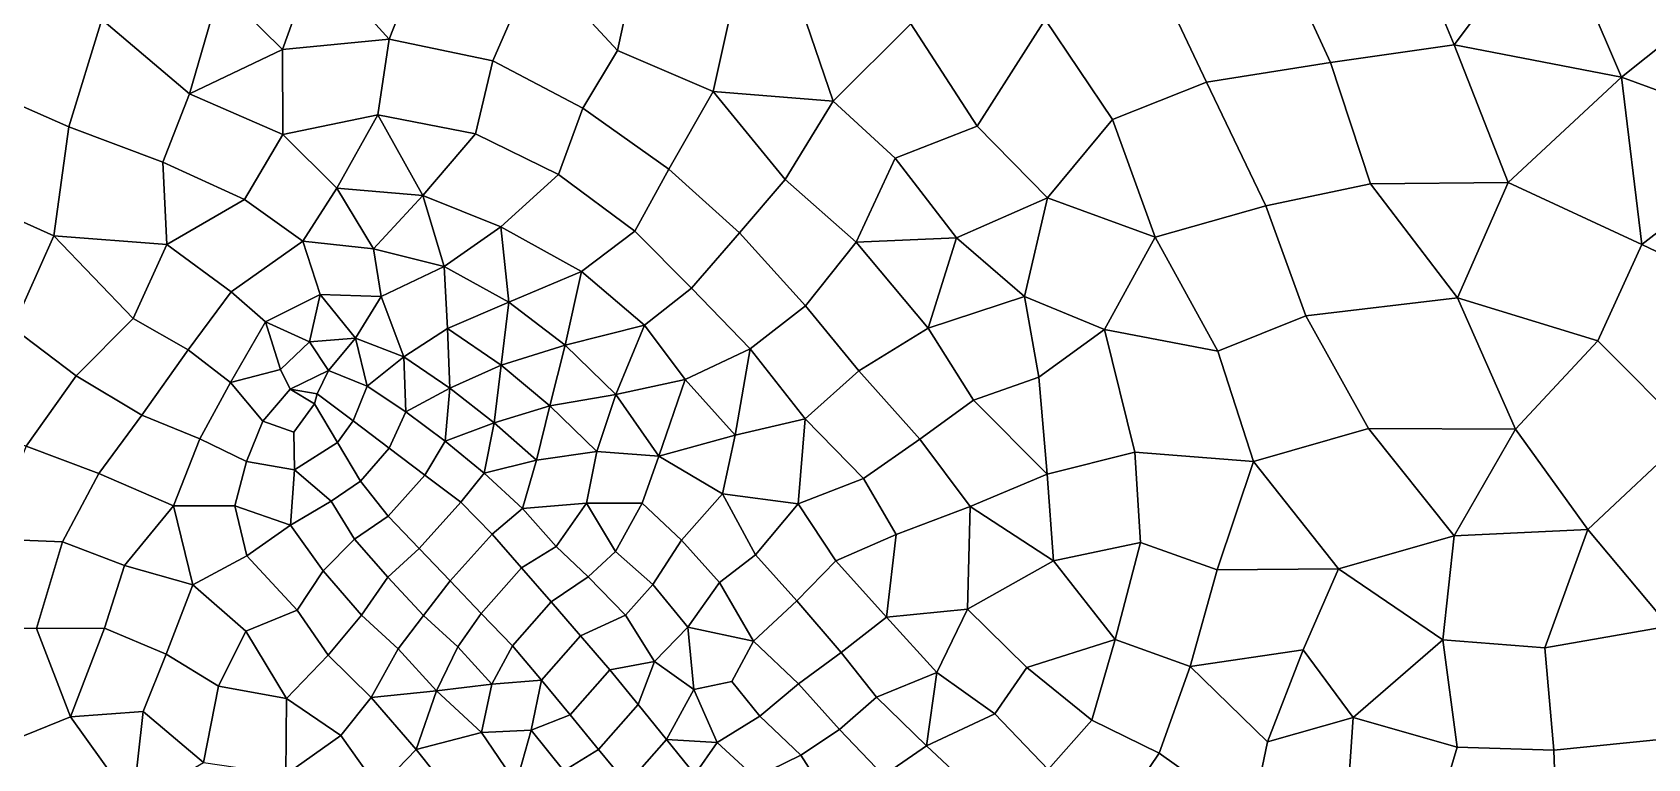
# Model space of a CAD drawing. Extents: x 380827 to 407438, y 6452886 to 6483357.
# Drawn here: x 384633 to 385533, y 6458029 to 6458434 of the extents above; entities that cross this region are included whole.
import ezdxf

# ---------------------------------------------------------------- set-up
doc = ezdxf.new("R2010")
doc.units = 0
doc.layers.add('MESH_ELEMS', color=18, linetype='CONTINUOUS')
doc.layers.add('MESH_NODES', color=18, linetype='CONTINUOUS')

msp = doc.modelspace()

# ---------------------------------------------------------------- linework, layer by layer
at = {"layer": 'MESH_ELEMS', "color": 178}
for points in [[(385518.263, 6458408.99, -14.102), (385588.895, 6458465.47, -12.759), (385550.095, 6458567.28, -13.324), (385479.447, 6458499.71, -13.81)], [(385356.229, 6458417.26, -13.338), (385425.124, 6458427, -13.573), (385392.605, 6458505.31, -13.684), (385321.45, 6458492.68, -13.565)], [(385392.605, 6458505.31, -13.684), (385425.124, 6458427, -13.573), (385479.447, 6458499.71, -13.81), (385392.605, 6458505.31, -13.684)], [(384671.455, 6458441.19, -16.133), (384720.421, 6458399.8, -6.411), (384737.383, 6458458.84, -12.473), (384712.831, 6458498.43, -15.225)], [(385479.447, 6458499.71, -13.81), (385425.124, 6458427, -13.573), (385518.263, 6458408.99, -14.102), (385479.447, 6458499.71, -13.81)], [(385287.014, 6458406.17, -13.345), (385356.229, 6458417.26, -13.338), (385321.45, 6458492.68, -13.565), (385253.896, 6458476.44, -13.515)], [(384852.388, 6458483.39, -0.836), (384790.515, 6458475.54, -7.126), (384831.663, 6458430.15, -0.371), (384852.388, 6458483.39, -0.836)], [(384831.663, 6458430.15, -0.371), (384889.318, 6458418.06, -0.618), (384913.407, 6458473.22, -0.917), (384852.388, 6458483.39, -0.836)], [(385234.789, 6458385.4, -13.343), (385287.014, 6458406.17, -13.345), (385253.896, 6458476.44, -13.515), (385197.132, 6458441.18, -13.548)], [(384790.515, 6458475.54, -7.126), (384737.383, 6458458.84, -12.473), (384772.166, 6458424.46, -1.545), (384790.515, 6458475.54, -7.126)], [(384790.515, 6458475.54, -7.126), (384772.166, 6458424.46, -1.545), (384831.663, 6458430.15, -0.371), (384790.515, 6458475.54, -7.126)], [(384913.407, 6458473.22, -0.917), (384889.318, 6458418.06, -0.618), (384939.567, 6458391.75, -0.94), (384958.9, 6458423.83, -1.448)], [(384969.295, 6458471.8, -2.948), (384913.407, 6458473.22, -0.917), (384958.9, 6458423.83, -1.448), (384969.295, 6458471.8, -2.948)], [(384969.295, 6458471.8, -2.948), (384958.9, 6458423.83, -1.448), (385012.205, 6458401.11, -4.6), (385023.999, 6458454.77, -9.17)], [(384600.719, 6458404.48, -19.029), (384653.056, 6458381.29, -14.269), (384671.455, 6458441.19, -16.133), (384630.424, 6458464.83, -18.092)], [(384772.166, 6458424.46, -1.545), (384737.383, 6458458.84, -12.473), (384720.421, 6458399.8, -6.411), (384772.166, 6458424.46, -1.545)], [(385588.895, 6458465.47, -12.759), (385518.263, 6458408.99, -14.102), (385607.634, 6458376.36, -13.727), (385588.895, 6458465.47, -12.759)], [(385023.999, 6458454.77, -9.17), (385012.205, 6458401.11, -4.6), (385078.951, 6458395.66, -12.886), (385059.081, 6458454.02, -13.153)], [(385059.081, 6458454.02, -13.153), (385078.951, 6458395.66, -12.886), (385122.295, 6458438.81, -14.075), (385059.081, 6458454.02, -13.153)], [(384653.056, 6458381.29, -14.269), (384705.475, 6458361.72, -1.799), (384720.421, 6458399.8, -6.411), (384671.455, 6458441.19, -16.133)], [(385122.295, 6458438.81, -14.075), (385159.375, 6458381.65, -13.745), (385197.132, 6458441.18, -13.548), (385122.295, 6458438.81, -14.075)], [(385198.46, 6458341.85, -13.631), (385234.789, 6458385.4, -13.343), (385197.132, 6458441.18, -13.548), (385159.375, 6458381.65, -13.745)], [(385113.686, 6458363.88, -13.508), (385159.375, 6458381.65, -13.745), (385122.295, 6458438.81, -14.075), (385078.951, 6458395.66, -12.886)], [(384772.166, 6458424.46, -1.545), (384720.421, 6458399.8, -6.411), (384772.379, 6458377.04, -0.052), (384772.166, 6458424.46, -1.545)], [(384772.166, 6458424.46, -1.545), (384772.379, 6458377.04, -0.052), (384825.392, 6458388.04, -0.323), (384831.663, 6458430.15, -0.371)], [(384831.663, 6458430.15, -0.371), (384825.392, 6458388.04, -0.323), (384879.714, 6458377.42, -0.546), (384889.318, 6458418.06, -0.618)], [(384958.9, 6458423.83, -1.448), (384939.567, 6458391.75, -0.94), (384987.544, 6458357.77, -1.987), (385012.205, 6458401.11, -4.6)], [(385378.534, 6458349.63, -13.279), (385455.201, 6458350.28, -13.493), (385425.124, 6458427, -13.573), (385356.229, 6458417.26, -13.338)], [(385425.124, 6458427, -13.573), (385455.201, 6458350.28, -13.493), (385518.263, 6458408.99, -14.102), (385425.124, 6458427, -13.573)], [(384889.318, 6458418.06, -0.618), (384879.714, 6458377.42, -0.546), (384926.004, 6458354.82, -0.845), (384939.567, 6458391.75, -0.94)], [(385320.135, 6458337.36, -13.29), (385378.534, 6458349.63, -13.279), (385356.229, 6458417.26, -13.338), (385287.014, 6458406.17, -13.345)], [(384586.702, 6458346.57, -18.28), (384644.697, 6458320.56, -2.82), (384653.056, 6458381.29, -14.269), (384600.719, 6458404.48, -19.029)], [(385258.573, 6458319.84, -13.498), (385320.135, 6458337.36, -13.29), (385287.014, 6458406.17, -13.345), (385234.789, 6458385.4, -13.343)], [(385518.263, 6458408.99, -14.102), (385455.201, 6458350.28, -13.493), (385529.739, 6458315.81, -13.792), (385518.263, 6458408.99, -14.102)], [(385518.263, 6458408.99, -14.102), (385529.739, 6458315.81, -13.792), (385607.634, 6458376.36, -13.727), (385518.263, 6458408.99, -14.102)], [(384720.421, 6458399.8, -6.411), (384705.475, 6458361.72, -1.799), (384751.075, 6458340.78, -0.675), (384772.379, 6458377.04, -0.052)], [(385026.779, 6458322.36, -4.397), (385052.304, 6458352.09, -8.561), (385012.205, 6458401.11, -4.6), (384987.544, 6458357.77, -1.987)], [(385012.205, 6458401.11, -4.6), (385052.304, 6458352.09, -8.561), (385078.951, 6458395.66, -12.886), (385012.205, 6458401.11, -4.6)], [(385091.808, 6458317.14, -11.133), (385113.686, 6458363.88, -13.508), (385078.951, 6458395.66, -12.886), (385052.304, 6458352.09, -8.561)], [(384825.392, 6458388.04, -0.323), (384772.379, 6458377.04, -0.052), (384802.505, 6458347.13, -0.106), (384825.392, 6458388.04, -0.323)], [(384850.386, 6458343.05, -0.326), (384825.392, 6458388.04, -0.323), (384802.505, 6458347.13, -0.106), (384850.386, 6458343.05, -0.326)], [(384879.714, 6458377.42, -0.546), (384825.392, 6458388.04, -0.323), (384850.386, 6458343.05, -0.326), (384879.714, 6458377.42, -0.546)], [(384939.567, 6458391.75, -0.94), (384926.004, 6458354.82, -0.845), (384968.6, 6458323.25, -1.398), (384987.544, 6458357.77, -1.987)], [(384653.056, 6458381.29, -14.269), (384644.697, 6458320.56, -2.82), (384707.722, 6458315.71, -0.565), (384705.475, 6458361.72, -1.799)], [(384751.075, 6458340.78, -0.675), (384783.454, 6458317.6, -0.265), (384802.505, 6458347.13, -0.106), (384772.379, 6458377.04, -0.052)], [(384879.714, 6458377.42, -0.546), (384850.386, 6458343.05, -0.326), (384893.813, 6458325.57, -0.605), (384926.004, 6458354.82, -0.845)], [(385147.692, 6458319.48, -13.633), (385198.46, 6458341.85, -13.631), (385159.375, 6458381.65, -13.745), (385113.686, 6458363.88, -13.508)], [(385234.789, 6458385.4, -13.343), (385198.46, 6458341.85, -13.631), (385258.573, 6458319.84, -13.498), (385234.789, 6458385.4, -13.343)], [(385607.634, 6458376.36, -13.727), (385529.739, 6458315.81, -13.792), (385601.821, 6458281.39, -13.819), (385607.634, 6458376.36, -13.727)], [(384751.075, 6458340.78, -0.675), (384705.475, 6458361.72, -1.799), (384707.722, 6458315.71, -0.565), (384751.075, 6458340.78, -0.675)], [(385091.808, 6458317.14, -11.133), (385147.692, 6458319.48, -13.633), (385113.686, 6458363.88, -13.508), (385091.808, 6458317.14, -11.133)], [(384926.004, 6458354.82, -0.845), (384893.813, 6458325.57, -0.605), (384938.845, 6458300.76, -0.984), (384968.6, 6458323.25, -1.398)], [(385000.033, 6458291.41, -2.29), (385026.779, 6458322.36, -4.397), (384987.544, 6458357.77, -1.987), (384968.6, 6458323.25, -1.398)], [(385063.653, 6458281.55, -6.368), (385091.808, 6458317.14, -11.133), (385052.304, 6458352.09, -8.561), (385026.779, 6458322.36, -4.397)], [(385378.534, 6458349.63, -13.279), (385426.93, 6458286.08, -13.381), (385455.201, 6458350.28, -13.493), (385378.534, 6458349.63, -13.279)], [(385505.25, 6458262.1, -13.568), (385529.739, 6458315.81, -13.792), (385455.201, 6458350.28, -13.493), (385426.93, 6458286.08, -13.381)], [(384553.718, 6458283.57, -12.235), (384621.81, 6458269.4, -0.536), (384644.697, 6458320.56, -2.82), (384586.702, 6458346.57, -18.28)], [(384822.857, 6458313.38, -0.093), (384802.505, 6458347.13, -0.106), (384783.454, 6458317.6, -0.265), (384822.857, 6458313.38, -0.093)], [(384850.386, 6458343.05, -0.326), (384802.505, 6458347.13, -0.106), (384822.857, 6458313.38, -0.093), (384850.386, 6458343.05, -0.326)], [(384862.305, 6458303.42, -0.257), (384850.386, 6458343.05, -0.326), (384822.857, 6458313.38, -0.093), (384862.305, 6458303.42, -0.257)], [(384893.813, 6458325.57, -0.605), (384850.386, 6458343.05, -0.326), (384862.305, 6458303.42, -0.257), (384893.813, 6458325.57, -0.605)], [(385147.692, 6458319.48, -13.633), (385185.616, 6458286.73, -13.761), (385198.46, 6458341.85, -13.631), (385147.692, 6458319.48, -13.633)], [(385230.319, 6458268.37, -13.766), (385258.573, 6458319.84, -13.498), (385198.46, 6458341.85, -13.631), (385185.616, 6458286.73, -13.761)], [(385342.505, 6458276.06, -13.338), (385426.93, 6458286.08, -13.381), (385378.534, 6458349.63, -13.279), (385320.135, 6458337.36, -13.29)], [(384707.722, 6458315.71, -0.565), (384743.619, 6458289.31, -0.504), (384783.454, 6458317.6, -0.265), (384751.075, 6458340.78, -0.675)], [(385293.488, 6458256.24, -13.438), (385342.505, 6458276.06, -13.338), (385320.135, 6458337.36, -13.29), (385258.573, 6458319.84, -13.498)], [(384898.252, 6458283.69, -0.5), (384893.813, 6458325.57, -0.605), (384862.305, 6458303.42, -0.257), (384898.252, 6458283.69, -0.5)], [(384938.845, 6458300.76, -0.984), (384893.813, 6458325.57, -0.605), (384898.252, 6458283.69, -0.5), (384938.845, 6458300.76, -0.984)], [(384973.893, 6458270.88, -1.472), (385000.033, 6458291.41, -2.29), (384968.6, 6458323.25, -1.398), (384938.845, 6458300.76, -0.984)], [(384621.81, 6458269.4, -0.536), (384657.269, 6458242.49, -0.137), (384688.929, 6458274.45, -0.609), (384644.697, 6458320.56, -2.82)], [(384707.722, 6458315.71, -0.565), (384644.697, 6458320.56, -2.82), (384688.929, 6458274.45, -0.609), (384707.722, 6458315.71, -0.565)], [(384688.929, 6458274.45, -0.609), (384719.683, 6458257.03, -0.697), (384743.619, 6458289.31, -0.504), (384707.722, 6458315.71, -0.565)], [(384743.619, 6458289.31, -0.504), (384762.781, 6458272.71, -0.456), (384793.148, 6458287.93, -0.384), (384783.454, 6458317.6, -0.265)], [(384783.454, 6458317.6, -0.265), (384793.148, 6458287.93, -0.384), (384827.067, 6458286.75, -0.083), (384822.857, 6458313.38, -0.093)], [(385032.803, 6458257.69, -3.374), (385063.653, 6458281.55, -6.368), (385026.779, 6458322.36, -4.397), (385000.033, 6458291.41, -2.29)], [(385093.386, 6458245.38, -7.222), (385131.965, 6458269.11, -11.607), (385091.808, 6458317.14, -11.133), (385063.653, 6458281.55, -6.368)], [(385091.808, 6458317.14, -11.133), (385131.965, 6458269.11, -11.607), (385147.692, 6458319.48, -13.633), (385091.808, 6458317.14, -11.133)], [(385147.692, 6458319.48, -13.633), (385131.965, 6458269.11, -11.607), (385185.616, 6458286.73, -13.761), (385147.692, 6458319.48, -13.633)], [(385258.573, 6458319.84, -13.498), (385230.319, 6458268.37, -13.766), (385293.488, 6458256.24, -13.438), (385258.573, 6458319.84, -13.498)], [(385556.607, 6458210.52, -13.524), (385601.821, 6458281.39, -13.819), (385529.739, 6458315.81, -13.792), (385505.25, 6458262.1, -13.568)], [(384862.305, 6458303.42, -0.257), (384822.857, 6458313.38, -0.093), (384827.067, 6458286.75, -0.083), (384862.305, 6458303.42, -0.257)], [(384862.305, 6458303.42, -0.257), (384827.067, 6458286.75, -0.083), (384839.851, 6458253.08, -0.741), (384864.133, 6458268.99, -0.313)], [(384898.252, 6458283.69, -0.5), (384862.305, 6458303.42, -0.257), (384864.133, 6458268.99, -0.313), (384898.252, 6458283.69, -0.5)], [(384929.668, 6458259.58, -0.766), (384938.845, 6458300.76, -0.984), (384898.252, 6458283.69, -0.5), (384929.668, 6458259.58, -0.766)], [(384973.893, 6458270.88, -1.472), (384938.845, 6458300.76, -0.984), (384929.668, 6458259.58, -0.766), (384973.893, 6458270.88, -1.472)], [(384719.683, 6458257.03, -0.697), (384743.149, 6458238.95, -0.571), (384762.781, 6458272.71, -0.456), (384743.619, 6458289.31, -0.504)], [(384787.29, 6458261.59, -0.593), (384793.148, 6458287.93, -0.384), (384762.781, 6458272.71, -0.456), (384787.29, 6458261.59, -0.593)], [(384812.911, 6458263.66, -0.556), (384793.148, 6458287.93, -0.384), (384787.29, 6458261.59, -0.593), (384812.911, 6458263.66, -0.556)], [(384812.911, 6458263.66, -0.556), (384827.067, 6458286.75, -0.083), (384793.148, 6458287.93, -0.384), (384812.911, 6458263.66, -0.556)], [(384996.597, 6458240.53, -1.649), (385032.803, 6458257.69, -3.374), (385000.033, 6458291.41, -2.29), (384973.893, 6458270.88, -1.472)], [(384839.851, 6458253.08, -0.741), (384827.067, 6458286.75, -0.083), (384812.911, 6458263.66, -0.556), (384839.851, 6458253.08, -0.741)], [(384893.987, 6458248.48, -0.191), (384898.252, 6458283.69, -0.5), (384864.133, 6458268.99, -0.313), (384893.987, 6458248.48, -0.191)], [(384929.668, 6458259.58, -0.766), (384898.252, 6458283.69, -0.5), (384893.987, 6458248.48, -0.191), (384929.668, 6458259.58, -0.766)], [(385063.475, 6458218.62, -3.386), (385093.386, 6458245.38, -7.222), (385063.653, 6458281.55, -6.368), (385032.803, 6458257.69, -3.374)], [(385157.179, 6458229, -11.389), (385193.578, 6458241.74, -13.421), (385185.616, 6458286.73, -13.761), (385131.965, 6458269.11, -11.607)], [(385185.616, 6458286.73, -13.761), (385193.578, 6458241.74, -13.421), (385230.319, 6458268.37, -13.766), (385185.616, 6458286.73, -13.761)], [(385377.366, 6458213.21, -13.292), (385459.348, 6458212.84, -13.316), (385426.93, 6458286.08, -13.381), (385342.505, 6458276.06, -13.338)], [(385426.93, 6458286.08, -13.381), (385459.348, 6458212.84, -13.316), (385505.25, 6458262.1, -13.568), (385426.93, 6458286.08, -13.381)], [(384569.886, 6458225.97, -3.054), (384629.24, 6458203.32, -0.886), (384657.269, 6458242.49, -0.137), (384621.81, 6458269.4, -0.536)], [(384657.269, 6458242.49, -0.137), (384693.836, 6458220.67, -0.301), (384719.683, 6458257.03, -0.697), (384688.929, 6458274.45, -0.609)], [(384771.03, 6458246.14, -0.219), (384762.781, 6458272.71, -0.456), (384743.149, 6458238.95, -0.571), (384771.03, 6458246.14, -0.219)], [(384787.29, 6458261.59, -0.593), (384762.781, 6458272.71, -0.456), (384771.03, 6458246.14, -0.219), (384787.29, 6458261.59, -0.593)], [(384865.416, 6458235.64, -0.437), (384864.133, 6458268.99, -0.313), (384839.851, 6458253.08, -0.741), (384865.416, 6458235.64, -0.437)], [(384893.987, 6458248.48, -0.191), (384864.133, 6458268.99, -0.313), (384865.416, 6458235.64, -0.437), (384893.987, 6458248.48, -0.191)], [(384929.668, 6458259.58, -0.766), (384958.014, 6458232.18, -0.872), (384973.893, 6458270.88, -1.472), (384929.668, 6458259.58, -0.766)], [(384958.014, 6458232.18, -0.872), (384996.597, 6458240.53, -1.649), (384973.893, 6458270.88, -1.472), (384958.014, 6458232.18, -0.872)], [(385127.247, 6458207.31, -7.71), (385157.179, 6458229, -11.389), (385131.965, 6458269.11, -11.607), (385093.386, 6458245.38, -7.222)], [(385313.303, 6458194.89, -13.577), (385377.366, 6458213.21, -13.292), (385342.505, 6458276.06, -13.338), (385293.488, 6458256.24, -13.438)], [(384771.03, 6458246.14, -0.219), (384776.415, 6458235.06, -0.169), (384797.823, 6458245.63, -0.561), (384787.29, 6458261.59, -0.593)], [(384812.911, 6458263.66, -0.556), (384787.29, 6458261.59, -0.593), (384797.823, 6458245.63, -0.561), (384812.911, 6458263.66, -0.556)], [(384819.273, 6458236.88, -0.607), (384812.911, 6458263.66, -0.556), (384797.823, 6458245.63, -0.561), (384819.273, 6458236.88, -0.607)], [(384839.851, 6458253.08, -0.741), (384812.911, 6458263.66, -0.556), (384819.273, 6458236.88, -0.607), (384839.851, 6458253.08, -0.741)], [(385198.24, 6458187.82, -12.124), (385247.176, 6458200, -13.873), (385230.319, 6458268.37, -13.766), (385193.578, 6458241.74, -13.421)], [(385247.176, 6458200, -13.873), (385313.303, 6458194.89, -13.577), (385293.488, 6458256.24, -13.438), (385230.319, 6458268.37, -13.766)], [(385499.674, 6458156.84, -13.285), (385556.607, 6458210.52, -13.524), (385505.25, 6458262.1, -13.568), (385459.348, 6458212.84, -13.316)], [(384693.836, 6458220.67, -0.301), (384726.168, 6458207.54, -0.742), (384743.149, 6458238.95, -0.571), (384719.683, 6458257.03, -0.697)], [(384839.851, 6458253.08, -0.741), (384819.273, 6458236.88, -0.607), (384840.903, 6458222.6, -0.601), (384839.851, 6458253.08, -0.741)], [(384865.416, 6458235.64, -0.437), (384839.851, 6458253.08, -0.741), (384840.903, 6458222.6, -0.601), (384865.416, 6458235.64, -0.437)], [(384929.668, 6458259.58, -0.766), (384893.987, 6458248.48, -0.191), (384921.096, 6458225.8, -0.219), (384929.668, 6458259.58, -0.766)], [(384929.668, 6458259.58, -0.766), (384921.096, 6458225.8, -0.219), (384958.014, 6458232.18, -0.872), (384929.668, 6458259.58, -0.766)], [(384996.597, 6458240.53, -1.649), (385024.34, 6458209.49, -1.569), (385032.803, 6458257.69, -3.374), (384996.597, 6458240.53, -1.649)], [(385032.803, 6458257.69, -3.374), (385024.34, 6458209.49, -1.569), (385063.475, 6458218.62, -3.386), (385032.803, 6458257.69, -3.374)], [(384629.24, 6458203.32, -0.886), (384669.775, 6458188.22, -0.382), (384693.836, 6458220.67, -0.301), (384657.269, 6458242.49, -0.137)], [(384743.149, 6458238.95, -0.571), (384761.242, 6458217.35, -0.568), (384776.415, 6458235.06, -0.169), (384771.03, 6458246.14, -0.219)], [(384791.57, 6458232.5, -0.303), (384797.823, 6458245.63, -0.561), (384776.415, 6458235.06, -0.169), (384791.57, 6458232.5, -0.303)], [(384797.823, 6458245.63, -0.561), (384791.57, 6458232.5, -0.303), (384811.552, 6458217.41, -0.27), (384819.273, 6458236.88, -0.607)], [(384893.987, 6458248.48, -0.191), (384865.416, 6458235.64, -0.437), (384890.198, 6458216.38, -0.565), (384893.987, 6458248.48, -0.191)], [(384893.987, 6458248.48, -0.191), (384890.198, 6458216.38, -0.565), (384921.096, 6458225.8, -0.219), (384893.987, 6458248.48, -0.191)], [(385095.969, 6458185.34, -3.325), (385127.247, 6458207.31, -7.71), (385093.386, 6458245.38, -7.222), (385063.475, 6458218.62, -3.386)], [(384743.149, 6458238.95, -0.571), (384726.168, 6458207.54, -0.742), (384752.141, 6458194.8, -0.746), (384761.242, 6458217.35, -0.568)], [(384776.415, 6458235.06, -0.169), (384761.242, 6458217.35, -0.568), (384778.567, 6458211.16, -0.403), (384790, 6458227.01, -0.226)], [(384791.57, 6458232.5, -0.303), (384776.415, 6458235.06, -0.169), (384790, 6458227.01, -0.226), (384791.57, 6458232.5, -0.303)], [(384811.552, 6458217.41, -0.27), (384831.533, 6458202.32, -0.297), (384840.903, 6458222.6, -0.601), (384819.273, 6458236.88, -0.607)], [(384865.416, 6458235.64, -0.437), (384840.903, 6458222.6, -0.601), (384862.887, 6458206.17, -0.599), (384865.416, 6458235.64, -0.437)], [(384865.416, 6458235.64, -0.437), (384862.887, 6458206.17, -0.599), (384890.198, 6458216.38, -0.565), (384865.416, 6458235.64, -0.437)], [(384958.014, 6458232.18, -0.872), (384981.887, 6458197.83, -0.53), (384996.597, 6458240.53, -1.649), (384958.014, 6458232.18, -0.872)], [(384996.597, 6458240.53, -1.649), (384981.887, 6458197.83, -0.53), (385024.34, 6458209.49, -1.569), (384996.597, 6458240.53, -1.649)], [(385157.179, 6458229, -11.389), (385198.24, 6458187.82, -12.124), (385193.578, 6458241.74, -13.421), (385157.179, 6458229, -11.389)], [(384778.567, 6458211.16, -0.403), (384778.775, 6458190.16, -0.666), (384802.779, 6458205.48, -0.175), (384790, 6458227.01, -0.226)], [(384791.57, 6458232.5, -0.303), (384790, 6458227.01, -0.226), (384802.779, 6458205.48, -0.175), (384811.552, 6458217.41, -0.27)], [(384921.096, 6458225.8, -0.219), (384890.198, 6458216.38, -0.565), (384913.78, 6458195.61, -0.36), (384921.096, 6458225.8, -0.219)], [(384921.096, 6458225.8, -0.219), (384913.78, 6458195.61, -0.36), (384947.258, 6458200.4, -0.2), (384921.096, 6458225.8, -0.219)], [(384958.014, 6458232.18, -0.872), (384921.096, 6458225.8, -0.219), (384947.258, 6458200.4, -0.2), (384958.014, 6458232.18, -0.872)], [(384958.014, 6458232.18, -0.872), (384947.258, 6458200.4, -0.2), (384981.887, 6458197.83, -0.53), (384958.014, 6458232.18, -0.872)], [(385155.445, 6458169.79, -6.346), (385198.24, 6458187.82, -12.124), (385157.179, 6458229, -11.389), (385127.247, 6458207.31, -7.71)], [(384693.836, 6458220.67, -0.301), (384669.775, 6458188.22, -0.382), (384711.361, 6458170.04, -0.091), (384726.168, 6458207.54, -0.742)], [(384761.242, 6458217.35, -0.568), (384752.141, 6458194.8, -0.746), (384778.775, 6458190.16, -0.666), (384778.567, 6458211.16, -0.403)], [(384802.779, 6458205.48, -0.175), (384815.557, 6458183.94, -0.314), (384831.533, 6458202.32, -0.297), (384811.552, 6458217.41, -0.27)], [(384831.533, 6458202.32, -0.297), (384851.514, 6458187.22, -0.269), (384862.887, 6458206.17, -0.599), (384840.903, 6458222.6, -0.601)], [(384890.198, 6458216.38, -0.565), (384862.887, 6458206.17, -0.599), (384884.569, 6458188.24, -0.581), (384890.198, 6458216.38, -0.565)], [(384890.198, 6458216.38, -0.565), (384884.569, 6458188.24, -0.581), (384913.78, 6458195.61, -0.36), (384890.198, 6458216.38, -0.565)], [(385059.505, 6458171.27, -0.902), (385063.475, 6458218.62, -3.386), (385024.34, 6458209.49, -1.569), (385017.317, 6458176.77, -0.599)], [(385063.475, 6458218.62, -3.386), (385059.505, 6458171.27, -0.902), (385095.969, 6458185.34, -3.325), (385063.475, 6458218.62, -3.386)], [(384726.168, 6458207.54, -0.742), (384711.361, 6458170.04, -0.091), (384745.522, 6458170.1, -0.647), (384752.141, 6458194.8, -0.746)], [(384851.514, 6458187.22, -0.269), (384871.496, 6458172.13, -0.311), (384884.569, 6458188.24, -0.581), (384862.887, 6458206.17, -0.599)], [(384981.887, 6458197.83, -0.53), (385017.317, 6458176.77, -0.599), (385024.34, 6458209.49, -1.569), (384981.887, 6458197.83, -0.53)], [(385114.196, 6458154.15, -1.865), (385155.445, 6458169.79, -6.346), (385127.247, 6458207.31, -7.71), (385095.969, 6458185.34, -3.325)], [(385360.612, 6458135, -13.479), (385425.05, 6458153.48, -13.29), (385377.366, 6458213.21, -13.292), (385313.303, 6458194.89, -13.577)], [(385459.348, 6458212.84, -13.316), (385377.366, 6458213.21, -13.292), (385425.05, 6458153.48, -13.29), (385459.348, 6458212.84, -13.316)], [(385459.348, 6458212.84, -13.316), (385425.05, 6458153.48, -13.29), (385499.674, 6458156.84, -13.285), (385459.348, 6458212.84, -13.316)], [(385544.712, 6458103.01, -13.297), (385607.491, 6458128.57, -13.434), (385556.607, 6458210.52, -13.524), (385499.674, 6458156.84, -13.285)], [(384629.24, 6458203.32, -0.886), (384608.533, 6458151.64, -2.158), (384649.612, 6458150.1, -1.524), (384669.775, 6458188.22, -0.382)], [(384799.249, 6458172.8, -0.646), (384815.557, 6458183.94, -0.314), (384802.779, 6458205.48, -0.175), (384778.775, 6458190.16, -0.666)], [(384815.557, 6458183.94, -0.314), (384831.012, 6458164.44, -0.373), (384851.514, 6458187.22, -0.269), (384831.533, 6458202.32, -0.297)], [(384905.86, 6458168.58, -0.573), (384941.529, 6458171.66, -0.699), (384947.258, 6458200.4, -0.2), (384913.78, 6458195.61, -0.36)], [(384941.529, 6458171.66, -0.699), (384972.589, 6458171.55, -0.783), (384981.887, 6458197.83, -0.53), (384947.258, 6458200.4, -0.2)], [(384972.589, 6458171.55, -0.783), (384994.511, 6458151.04, -0.834), (385017.317, 6458176.77, -0.599), (384981.887, 6458197.83, -0.53)], [(385201.789, 6458139.44, -6.532), (385250.278, 6458149.77, -13.139), (385247.176, 6458200, -13.873), (385198.24, 6458187.82, -12.124)], [(385250.278, 6458149.77, -13.139), (385293.088, 6458134.53, -13.791), (385313.303, 6458194.89, -13.577), (385247.176, 6458200, -13.873)], [(384649.612, 6458150.1, -1.524), (384684.216, 6458136.89, -0.833), (384711.361, 6458170.04, -0.091), (384669.775, 6458188.22, -0.382)], [(384752.141, 6458194.8, -0.746), (384745.522, 6458170.1, -0.647), (384776.656, 6458159.31, -0.744), (384778.775, 6458190.16, -0.666)], [(384778.775, 6458190.16, -0.666), (384776.656, 6458159.31, -0.744), (384799.249, 6458172.8, -0.646), (384778.775, 6458190.16, -0.666)], [(384871.496, 6458172.13, -0.311), (384889.017, 6458154.4, -0.346), (384905.86, 6458168.58, -0.573), (384884.569, 6458188.24, -0.581)], [(384913.78, 6458195.61, -0.36), (384884.569, 6458188.24, -0.581), (384905.86, 6458168.58, -0.573), (384913.78, 6458195.61, -0.36)], [(385313.303, 6458194.89, -13.577), (385293.088, 6458134.53, -13.791), (385360.612, 6458135, -13.479), (385313.303, 6458194.89, -13.577)], [(384799.249, 6458172.8, -0.646), (384812.238, 6458151.54, -0.674), (384831.012, 6458164.44, -0.373), (384815.557, 6458183.94, -0.314)], [(384831.012, 6458164.44, -0.373), (384848.323, 6458146.34, -0.384), (384871.496, 6458172.13, -0.311), (384851.514, 6458187.22, -0.269)], [(385114.196, 6458154.15, -1.865), (385095.969, 6458185.34, -3.325), (385059.505, 6458171.27, -0.902), (385080.468, 6458139.5, -0.625)], [(385155.445, 6458169.79, -6.346), (385201.789, 6458139.44, -6.532), (385198.24, 6458187.82, -12.124), (385155.445, 6458169.79, -6.346)], [(384711.361, 6458170.04, -0.091), (384684.216, 6458136.89, -0.833), (384722.218, 6458126.17, -0.16), (384711.361, 6458170.04, -0.091)], [(384711.361, 6458170.04, -0.091), (384722.218, 6458126.17, -0.16), (384752.247, 6458142.31, -0.336), (384745.522, 6458170.1, -0.647)], [(384745.522, 6458170.1, -0.647), (384752.247, 6458142.31, -0.336), (384776.656, 6458159.31, -0.744), (384745.522, 6458170.1, -0.647)], [(384794.784, 6458133.88, -0.739), (384812.238, 6458151.54, -0.674), (384799.249, 6458172.8, -0.646), (384776.656, 6458159.31, -0.744)], [(384848.323, 6458146.34, -0.384), (384865.634, 6458128.25, -0.38), (384889.017, 6458154.4, -0.346), (384871.496, 6458172.13, -0.311)], [(384941.529, 6458171.66, -0.699), (384905.86, 6458168.58, -0.573), (384924.652, 6458147.54, -0.681), (384941.529, 6458171.66, -0.699)], [(384924.652, 6458147.54, -0.681), (384942.56, 6458130.56, -0.654), (384957.736, 6458144.7, -0.781), (384941.529, 6458171.66, -0.699)], [(384972.589, 6458171.55, -0.783), (384941.529, 6458171.66, -0.699), (384957.736, 6458144.7, -0.781), (384972.589, 6458171.55, -0.783)], [(384957.736, 6458144.7, -0.781), (384978.626, 6458126.31, -0.728), (384994.511, 6458151.04, -0.834), (384972.589, 6458171.55, -0.783)], [(384994.511, 6458151.04, -0.834), (385015.692, 6458127.44, -0.865), (385035.685, 6458142.83, -0.749), (385017.317, 6458176.77, -0.599)], [(385017.317, 6458176.77, -0.599), (385035.685, 6458142.83, -0.749), (385059.505, 6458171.27, -0.902), (385017.317, 6458176.77, -0.599)], [(385058.782, 6458117.17, -0.827), (385080.468, 6458139.5, -0.625), (385059.505, 6458171.27, -0.902), (385035.685, 6458142.83, -0.749)], [(384812.238, 6458151.54, -0.674), (384830.93, 6458130.32, -0.663), (384848.323, 6458146.34, -0.384), (384831.012, 6458164.44, -0.373)], [(384889.017, 6458154.4, -0.346), (384905.423, 6458135.48, -0.428), (384924.652, 6458147.54, -0.681), (384905.86, 6458168.58, -0.573)], [(385153.822, 6458112.54, -1.14), (385155.445, 6458169.79, -6.346), (385114.196, 6458154.15, -1.865), (385108.772, 6458108.15, -0.577)], [(385155.445, 6458169.79, -6.346), (385153.822, 6458112.54, -1.14), (385201.789, 6458139.44, -6.532), (385155.445, 6458169.79, -6.346)], [(384780.378, 6458111.88, -0.63), (384794.784, 6458133.88, -0.739), (384776.656, 6458159.31, -0.744), (384752.247, 6458142.31, -0.336)], [(384865.634, 6458128.25, -0.38), (384882.945, 6458110.15, -0.309), (384905.423, 6458135.48, -0.428), (384889.017, 6458154.4, -0.346)], [(385080.468, 6458139.5, -0.625), (385108.772, 6458108.15, -0.577), (385114.196, 6458154.15, -1.865), (385080.468, 6458139.5, -0.625)], [(385425.05, 6458153.48, -13.29), (385360.612, 6458135, -13.479), (385418.709, 6458095.51, -13.341), (385425.05, 6458153.48, -13.29)], [(385418.709, 6458095.51, -13.341), (385475.596, 6458090.9, -13.211), (385499.674, 6458156.84, -13.285), (385425.05, 6458153.48, -13.29)], [(385499.674, 6458156.84, -13.285), (385475.596, 6458090.9, -13.211), (385544.712, 6458103.01, -13.297), (385499.674, 6458156.84, -13.285)], [(384608.301, 6458101.89, -2.375), (384635.081, 6458101.72, -2.201), (384649.612, 6458150.1, -1.524), (384608.533, 6458151.64, -2.158)], [(384635.081, 6458101.72, -2.201), (384672.973, 6458101.94, -1.813), (384684.216, 6458136.89, -0.833), (384649.612, 6458150.1, -1.524)], [(384794.784, 6458133.88, -0.739), (384816.127, 6458109.1, -0.732), (384830.93, 6458130.32, -0.663), (384812.238, 6458151.54, -0.674)], [(384830.93, 6458130.32, -0.663), (384850.823, 6458108.95, -0.646), (384865.634, 6458128.25, -0.38), (384848.323, 6458146.34, -0.384)], [(384905.423, 6458135.48, -0.428), (384921.83, 6458116.56, -0.455), (384942.56, 6458130.56, -0.654), (384924.652, 6458147.54, -0.681)], [(384942.56, 6458130.56, -0.654), (384963.299, 6458109.22, -0.584), (384978.626, 6458126.31, -0.728), (384957.736, 6458144.7, -0.781)], [(384978.626, 6458126.31, -0.728), (384998.118, 6458102.55, -0.702), (385015.692, 6458127.44, -0.865), (384994.511, 6458151.04, -0.834)], [(385201.789, 6458139.44, -6.532), (385236.107, 6458095.6, -4.8), (385250.278, 6458149.77, -13.139), (385201.789, 6458139.44, -6.532)], [(385236.107, 6458095.6, -4.8), (385278.02, 6458080.61, -9.46), (385293.088, 6458134.53, -13.791), (385250.278, 6458149.77, -13.139)], [(384672.973, 6458101.94, -1.813), (384707.26, 6458087.53, -0.991), (384722.218, 6458126.17, -0.16), (384684.216, 6458136.89, -0.833)], [(384751.757, 6458100.36, -0.098), (384780.378, 6458111.88, -0.63), (384752.247, 6458142.31, -0.336), (384722.218, 6458126.17, -0.16)], [(384882.945, 6458110.15, -0.309), (384900.256, 6458092.06, -0.413), (384921.83, 6458116.56, -0.455), (384905.423, 6458135.48, -0.428)], [(385034.595, 6458094.65, -0.787), (385058.782, 6458117.17, -0.827), (385035.685, 6458142.83, -0.749), (385015.692, 6458127.44, -0.865)], [(385058.782, 6458117.17, -0.827), (385083.537, 6458088.34, -0.799), (385108.772, 6458108.15, -0.577), (385080.468, 6458139.5, -0.625)], [(385186.927, 6458079.93, -1.092), (385236.107, 6458095.6, -4.8), (385201.789, 6458139.44, -6.532), (385153.822, 6458112.54, -1.14)], [(385340.959, 6458089.83, -13.788), (385360.612, 6458135, -13.479), (385293.088, 6458134.53, -13.791), (385278.02, 6458080.61, -9.46)], [(385368.909, 6458052.24, -13.628), (385418.709, 6458095.51, -13.341), (385360.612, 6458135, -13.479), (385340.959, 6458089.83, -13.788)], [(384707.26, 6458087.53, -0.991), (384736.557, 6458069.65, -0.496), (384751.757, 6458100.36, -0.098), (384722.218, 6458126.17, -0.16)], [(384797.594, 6458086.86, -0.793), (384816.127, 6458109.1, -0.732), (384794.784, 6458133.88, -0.739), (384780.378, 6458111.88, -0.63)], [(384816.127, 6458109.1, -0.732), (384836.688, 6458090.45, -0.719), (384850.823, 6458108.95, -0.646), (384830.93, 6458130.32, -0.663)], [(384850.823, 6458108.95, -0.646), (384869.825, 6458091.62, -0.568), (384882.945, 6458110.15, -0.309), (384865.634, 6458128.25, -0.38)], [(384921.83, 6458116.56, -0.455), (384938.237, 6458097.64, -0.368), (384963.299, 6458109.22, -0.584), (384942.56, 6458130.56, -0.654)], [(384963.299, 6458109.22, -0.584), (384979.542, 6458083.32, -0.548), (384998.118, 6458102.55, -0.702), (384978.626, 6458126.31, -0.728)], [(385015.692, 6458127.44, -0.865), (384998.118, 6458102.55, -0.702), (385034.595, 6458094.65, -0.787), (385015.692, 6458127.44, -0.865)], [(384900.256, 6458092.06, -0.413), (384916.463, 6458072.98, -0.323), (384938.237, 6458097.64, -0.368), (384921.83, 6458116.56, -0.455)], [(385034.595, 6458094.65, -0.787), (385059.774, 6458071, -0.795), (385083.537, 6458088.34, -0.799), (385058.782, 6458117.17, -0.827)], [(384774.398, 6458062.69, -0.209), (384797.594, 6458086.86, -0.793), (384780.378, 6458111.88, -0.63), (384751.757, 6458100.36, -0.098)], [(384797.594, 6458086.86, -0.793), (384821.534, 6458063.27, -0.669), (384836.688, 6458090.45, -0.719), (384816.127, 6458109.1, -0.732)], [(384836.688, 6458090.45, -0.719), (384858.014, 6458067.04, -0.587), (384869.825, 6458091.62, -0.568), (384850.823, 6458108.95, -0.646)], [(384869.825, 6458091.62, -0.568), (384888.909, 6458070.77, -0.531), (384900.256, 6458092.06, -0.413), (384882.945, 6458110.15, -0.309)], [(384938.237, 6458097.64, -0.368), (384954.644, 6458078.72, -0.415), (384979.542, 6458083.32, -0.548), (384963.299, 6458109.22, -0.584)], [(385136.873, 6458077.27, -0.468), (385108.772, 6458108.15, -0.577), (385083.537, 6458088.34, -0.799), (385103.161, 6458063.54, -0.805)], [(385108.772, 6458108.15, -0.577), (385136.873, 6458077.27, -0.468), (385153.822, 6458112.54, -1.14), (385108.772, 6458108.15, -0.577)], [(385169.123, 6458054.17, -0.15), (385186.927, 6458079.93, -1.092), (385153.822, 6458112.54, -1.14), (385136.873, 6458077.27, -0.468)], [(384609.42, 6458034.54, -2.194), (384654.123, 6458052.44, -2.352), (384635.081, 6458101.72, -2.201), (384608.301, 6458101.89, -2.375)], [(384672.973, 6458101.94, -1.813), (384635.081, 6458101.72, -2.201), (384654.123, 6458052.44, -2.352), (384672.973, 6458101.94, -1.813)], [(384654.123, 6458052.44, -2.352), (384694.593, 6458055.57, -2.003), (384707.26, 6458087.53, -0.991), (384672.973, 6458101.94, -1.813)], [(384751.757, 6458100.36, -0.098), (384736.557, 6458069.65, -0.496), (384774.398, 6458062.69, -0.209), (384751.757, 6458100.36, -0.098)], [(384998.118, 6458102.55, -0.702), (384979.542, 6458083.32, -0.548), (385001.328, 6458067.76, -0.571), (384998.118, 6458102.55, -0.702)], [(385001.328, 6458067.76, -0.571), (385022.576, 6458072.28, -0.667), (385034.595, 6458094.65, -0.787), (384998.118, 6458102.55, -0.702)], [(385480.556, 6458033.88, -13.042), (385545.184, 6458040.44, -13.091), (385544.712, 6458103.01, -13.297), (385475.596, 6458090.9, -13.211)], [(384836.688, 6458090.45, -0.719), (384821.534, 6458063.27, -0.669), (384858.014, 6458067.04, -0.587), (384836.688, 6458090.45, -0.719)], [(384869.825, 6458091.62, -0.568), (384858.014, 6458067.04, -0.587), (384888.909, 6458070.77, -0.531), (384869.825, 6458091.62, -0.568)], [(384900.256, 6458092.06, -0.413), (384888.909, 6458070.77, -0.531), (384916.463, 6458072.98, -0.323), (384900.256, 6458092.06, -0.413)], [(384916.463, 6458072.98, -0.323), (384932.402, 6458053.66, -0.292), (384954.644, 6458078.72, -0.415), (384938.237, 6458097.64, -0.368)], [(385022.576, 6458072.28, -0.667), (385038.264, 6458052.97, -0.664), (385059.774, 6458071, -0.795), (385034.595, 6458094.65, -0.787)], [(385186.927, 6458079.93, -1.092), (385223.212, 6458050.69, -0.803), (385236.107, 6458095.6, -4.8), (385186.927, 6458079.93, -1.092)], [(385260.739, 6458032.29, -1.37), (385278.02, 6458080.61, -9.46), (385236.107, 6458095.6, -4.8), (385223.212, 6458050.69, -0.803)], [(385340.959, 6458089.83, -13.788), (385278.02, 6458080.61, -9.46), (385321.091, 6458038.55, -11.442), (385340.959, 6458089.83, -13.788)], [(385340.959, 6458089.83, -13.788), (385321.091, 6458038.55, -11.442), (385368.909, 6458052.24, -13.628), (385340.959, 6458089.83, -13.788)], [(385418.709, 6458095.51, -13.341), (385368.909, 6458052.24, -13.628), (385426.807, 6458035.69, -13.27), (385418.709, 6458095.51, -13.341)], [(385426.807, 6458035.69, -13.27), (385480.556, 6458033.88, -13.042), (385475.596, 6458090.9, -13.211), (385418.709, 6458095.51, -13.341)], [(384728.217, 6458027.15, -1.848), (384736.557, 6458069.65, -0.496), (384707.26, 6458087.53, -0.991), (384694.593, 6458055.57, -2.003)], [(384804.668, 6458042.12, -0.516), (384821.534, 6458063.27, -0.669), (384797.594, 6458086.86, -0.793), (384774.398, 6458062.69, -0.209)], [(384979.542, 6458083.32, -0.548), (384954.644, 6458078.72, -0.415), (384970.462, 6458059.31, -0.363), (384979.542, 6458083.32, -0.548)], [(384970.462, 6458059.31, -0.363), (384986.22, 6458039.85, -0.403), (385001.328, 6458067.76, -0.571), (384979.542, 6458083.32, -0.548)], [(385059.774, 6458071, -0.795), (385082.585, 6458045.53, -0.747), (385103.161, 6458063.54, -0.805), (385083.537, 6458088.34, -0.799)], [(385198.89, 6458023.18, -0.124), (385223.212, 6458050.69, -0.803), (385186.927, 6458079.93, -1.092), (385169.123, 6458054.17, -0.15)], [(385312.134, 6457995.66, -4.418), (385321.091, 6458038.55, -11.442), (385278.02, 6458080.61, -9.46), (385260.739, 6458032.29, -1.37)], [(384883.146, 6458043.83, -0.436), (384910.73, 6458045.12, -0.468), (384916.463, 6458072.98, -0.323), (384888.909, 6458070.77, -0.531)], [(384932.402, 6458053.66, -0.292), (384916.463, 6458072.98, -0.323), (384910.73, 6458045.12, -0.468), (384932.402, 6458053.66, -0.292)], [(384932.402, 6458053.66, -0.292), (384948.342, 6458034.35, -0.184), (384970.462, 6458059.31, -0.363), (384954.644, 6458078.72, -0.415)], [(385001.328, 6458067.76, -0.571), (385014.354, 6458038.27, -0.535), (385038.264, 6458052.97, -0.664), (385022.576, 6458072.28, -0.667)], [(385038.264, 6458052.97, -0.664), (385061.048, 6458031.23, -0.652), (385082.585, 6458045.53, -0.747), (385059.774, 6458071, -0.795)], [(385103.161, 6458063.54, -0.805), (385131.061, 6458036.43, -0.83), (385136.873, 6458077.27, -0.468), (385103.161, 6458063.54, -0.805)], [(385136.873, 6458077.27, -0.468), (385131.061, 6458036.43, -0.83), (385169.123, 6458054.17, -0.15), (385136.873, 6458077.27, -0.468)], [(384728.217, 6458027.15, -1.848), (384774.114, 6458020.3, -0.609), (384774.398, 6458062.69, -0.209), (384736.557, 6458069.65, -0.496)], [(384774.398, 6458062.69, -0.209), (384774.114, 6458020.3, -0.609), (384804.668, 6458042.12, -0.516), (384774.398, 6458062.69, -0.209)], [(384825.654, 6458012.52, -0.439), (384846.708, 6458034.27, -0.481), (384821.534, 6458063.27, -0.669), (384804.668, 6458042.12, -0.516)], [(384858.014, 6458067.04, -0.587), (384821.534, 6458063.27, -0.669), (384846.708, 6458034.27, -0.481), (384858.014, 6458067.04, -0.587)], [(384858.014, 6458067.04, -0.587), (384846.708, 6458034.27, -0.481), (384883.146, 6458043.83, -0.436), (384858.014, 6458067.04, -0.587)], [(384888.909, 6458070.77, -0.531), (384858.014, 6458067.04, -0.587), (384883.146, 6458043.83, -0.436), (384888.909, 6458070.77, -0.531)], [(385001.328, 6458067.76, -0.571), (384986.22, 6458039.85, -0.403), (385014.354, 6458038.27, -0.535), (385001.328, 6458067.76, -0.571)], [(385107.162, 6458019.85, -0.781), (385131.061, 6458036.43, -0.83), (385103.161, 6458063.54, -0.805), (385082.585, 6458045.53, -0.747)], [(384694.593, 6458055.57, -2.003), (384654.123, 6458052.44, -2.352), (384688.84, 6458004.05, -2.507), (384694.593, 6458055.57, -2.003)], [(384694.593, 6458055.57, -2.003), (384688.84, 6458004.05, -2.507), (384728.217, 6458027.15, -1.848), (384694.593, 6458055.57, -2.003)], [(384910.73, 6458045.12, -0.468), (384928.877, 6458022.41, -0.384), (384948.342, 6458034.35, -0.184), (384932.402, 6458053.66, -0.292)], [(384948.342, 6458034.35, -0.184), (384964.281, 6458015.04, -0.213), (384986.22, 6458039.85, -0.403), (384970.462, 6458059.31, -0.363)], [(385014.354, 6458038.27, -0.535), (385035.606, 6458018.64, -0.545), (385061.048, 6458031.23, -0.652), (385038.264, 6458052.97, -0.664)], [(385160.013, 6458009.31, -0.092), (385198.89, 6458023.18, -0.124), (385169.123, 6458054.17, -0.15), (385131.061, 6458036.43, -0.83)], [(384609.42, 6458034.54, -2.194), (384652.377, 6457983.32, -2.459), (384688.84, 6458004.05, -2.507), (384654.123, 6458052.44, -2.352)], [(384910.73, 6458045.12, -0.468), (384883.146, 6458043.83, -0.436), (384902.377, 6458015.36, -0.419), (384910.73, 6458045.12, -0.468)], [(384910.73, 6458045.12, -0.468), (384902.377, 6458015.36, -0.419), (384928.877, 6458022.41, -0.384), (384910.73, 6458045.12, -0.468)], [(385061.048, 6458031.23, -0.652), (385075.58, 6458008.44, -0.652), (385107.162, 6458019.85, -0.781), (385082.585, 6458045.53, -0.747)], [(385239.594, 6458000.88, -0.293), (385260.739, 6458032.29, -1.37), (385223.212, 6458050.69, -0.803), (385198.89, 6458023.18, -0.124)], [(385312.134, 6457995.66, -4.418), (385364.829, 6457995.05, -11.812), (385368.909, 6458052.24, -13.628), (385321.091, 6458038.55, -11.442)], [(385364.829, 6457995.05, -11.812), (385414.047, 6457992.49, -13.361), (385426.807, 6458035.69, -13.27), (385368.909, 6458052.24, -13.628)], [(384803.222, 6457991.78, -0.255), (384825.654, 6458012.52, -0.439), (384804.668, 6458042.12, -0.516), (384774.114, 6458020.3, -0.609)], [(384846.708, 6458034.27, -0.481), (384868.503, 6458006.9, -0.474), (384902.377, 6458015.36, -0.419), (384883.146, 6458043.83, -0.436)], [(384964.281, 6458015.04, -0.213), (384980.235, 6457995.73, -0.089), (385001.978, 6458020.39, -0.378), (384986.22, 6458039.85, -0.403)], [(385014.354, 6458038.27, -0.535), (384986.22, 6458039.85, -0.403), (385001.978, 6458020.39, -0.378), (385014.354, 6458038.27, -0.535)], [(385001.978, 6458020.39, -0.378), (385017.735, 6458000.92, -0.394), (385035.606, 6458018.64, -0.545), (385014.354, 6458038.27, -0.535)], [(385160.013, 6458009.31, -0.092), (385131.061, 6458036.43, -0.83), (385107.162, 6458019.85, -0.781), (385127.548, 6457991.63, -0.776)], [(385414.047, 6457992.49, -13.361), (385482.989, 6457965.3, -13.079), (385480.556, 6458033.88, -13.042), (385426.807, 6458035.69, -13.27)], [(385482.989, 6457965.3, -13.079), (385541.449, 6457980.78, -13.013), (385545.184, 6458040.44, -13.091), (385480.556, 6458033.88, -13.042)], [(384564.562, 6458006.22, -2.838), (384613.342, 6457954.46, -2.569), (384652.377, 6457983.32, -2.459), (384609.42, 6458034.54, -2.194)], [(384825.654, 6458012.52, -0.439), (384848.8, 6457981.02, -0.471), (384868.503, 6458006.9, -0.474), (384846.708, 6458034.27, -0.481)], [(384928.877, 6458022.41, -0.384), (384943.427, 6458001.39, -0.427), (384964.281, 6458015.04, -0.213), (384948.342, 6458034.35, -0.184)], [(385035.606, 6458018.64, -0.545), (385050.303, 6457998.29, -0.549), (385075.58, 6458008.44, -0.652), (385061.048, 6458031.23, -0.652)], [(385268.807, 6457979.56, -0.359), (385312.134, 6457995.66, -4.418), (385260.739, 6458032.29, -1.37), (385239.594, 6458000.88, -0.293)]]:
    msp.add_3dface(points, dxfattribs=at)
at = {"layer": 'MESH_NODES', "color": 18}
for p in [(384772.166, 6458424.46, -1.545), (384831.663, 6458430.15, -0.371), (384958.9, 6458423.83, -1.448), (385425.124, 6458427, -13.573), (384889.318, 6458418.06, -0.618), (385356.229, 6458417.26, -13.338), (385287.014, 6458406.17, -13.345), (385518.263, 6458408.99, -14.102), (384720.421, 6458399.8, -6.411), (385012.205, 6458401.11, -4.6), (385078.951, 6458395.66, -12.886), (384825.392, 6458388.04, -0.323), (384939.567, 6458391.75, -0.94), (384653.056, 6458381.29, -14.269), (384772.379, 6458377.04, -0.052), (384879.714, 6458377.42, -0.546), (385159.375, 6458381.65, -13.745), (385234.789, 6458385.4, -13.343), (384705.475, 6458361.72, -1.799), (385113.686, 6458363.88, -13.508), (384926.004, 6458354.82, -0.845), (384987.544, 6458357.77, -1.987), (385052.304, 6458352.09, -8.561), (385455.201, 6458350.28, -13.493), (384802.505, 6458347.13, -0.106), (384850.386, 6458343.05, -0.326), (385198.46, 6458341.85, -13.631), (385378.534, 6458349.63, -13.279), (384751.075, 6458340.78, -0.675), (385320.135, 6458337.36, -13.29), (384893.813, 6458325.57, -0.605), (384968.6, 6458323.25, -1.398), (384644.697, 6458320.56, -2.82), (384707.722, 6458315.71, -0.565), (384783.454, 6458317.6, -0.265), (385026.779, 6458322.36, -4.397), (385091.808, 6458317.14, -11.133), (385147.692, 6458319.48, -13.633), (385258.573, 6458319.84, -13.498), (385529.739, 6458315.81, -13.792), (384822.857, 6458313.38, -0.093), (384862.305, 6458303.42, -0.257), (384938.845, 6458300.76, -0.984), (384743.619, 6458289.31, -0.504), (384793.148, 6458287.93, -0.384), (385000.033, 6458291.41, -2.29), (384827.067, 6458286.75, -0.083), (384898.252, 6458283.69, -0.5), (385063.653, 6458281.55, -6.368), (385185.616, 6458286.73, -13.761), (385426.93, 6458286.08, -13.381), (384688.929, 6458274.45, -0.609), (384762.781, 6458272.71, -0.456), (384864.133, 6458268.99, -0.313), (384973.893, 6458270.88, -1.472), (385131.965, 6458269.11, -11.607), (385342.505, 6458276.06, -13.338), (384787.29, 6458261.59, -0.593), (384812.911, 6458263.66, -0.556), (385230.319, 6458268.37, -13.766), (385505.25, 6458262.1, -13.568), (384719.683, 6458257.03, -0.697), (384839.851, 6458253.08, -0.741), (384929.668, 6458259.58, -0.766), (385032.803, 6458257.69, -3.374), (385293.488, 6458256.24, -13.438), (384657.269, 6458242.49, -0.137), (384771.03, 6458246.14, -0.219), (384797.823, 6458245.63, -0.561), (384893.987, 6458248.48, -0.191), (385093.386, 6458245.38, -7.222), (384743.149, 6458238.95, -0.571), (384776.415, 6458235.06, -0.169), (384819.273, 6458236.88, -0.607), (384865.416, 6458235.64, -0.437), (384996.597, 6458240.53, -1.649), (385193.578, 6458241.74, -13.421), (384790, 6458227.01, -0.226), (384791.57, 6458232.5, -0.303), (384921.096, 6458225.8, -0.219), (384958.014, 6458232.18, -0.872), (385157.179, 6458229, -11.389), (384693.836, 6458220.67, -0.301), (384761.242, 6458217.35, -0.568), (384811.552, 6458217.41, -0.27), (384840.903, 6458222.6, -0.601), (384890.198, 6458216.38, -0.565), (385063.475, 6458218.62, -3.386), (384726.168, 6458207.54, -0.742), (384778.567, 6458211.16, -0.403), (384862.887, 6458206.17, -0.599), (385024.34, 6458209.49, -1.569), (385127.247, 6458207.31, -7.71), (385377.366, 6458213.21, -13.292), (385459.348, 6458212.84, -13.316), (384802.779, 6458205.48, -0.175), (384831.533, 6458202.32, -0.297), (384947.258, 6458200.4, -0.2), (384981.887, 6458197.83, -0.53), (385247.176, 6458200, -13.873), (384669.775, 6458188.22, -0.382), (384752.141, 6458194.8, -0.746), (384778.775, 6458190.16, -0.666), (384884.569, 6458188.24, -0.581), (384913.78, 6458195.61, -0.36), (385313.303, 6458194.89, -13.577), (384815.557, 6458183.94, -0.314), (384851.514, 6458187.22, -0.269), (385095.969, 6458185.34, -3.325), (385198.24, 6458187.82, -12.124), (384711.361, 6458170.04, -0.091), (384745.522, 6458170.1, -0.647), (384799.249, 6458172.8, -0.646), (384871.496, 6458172.13, -0.311), (384941.529, 6458171.66, -0.699), (384972.589, 6458171.55, -0.783), (385017.317, 6458176.77, -0.599), (385059.505, 6458171.27, -0.902), (384831.012, 6458164.44, -0.373), (384905.86, 6458168.58, -0.573), (385155.445, 6458169.79, -6.346), (384776.656, 6458159.31, -0.744), (384889.017, 6458154.4, -0.346), (385114.196, 6458154.15, -1.865), (385425.05, 6458153.48, -13.29), (385499.674, 6458156.84, -13.285), (384649.612, 6458150.1, -1.524), (384812.238, 6458151.54, -0.674), (384848.323, 6458146.34, -0.384), (384924.652, 6458147.54, -0.681), (384957.736, 6458144.7, -0.781), (384994.511, 6458151.04, -0.834), (385250.278, 6458149.77, -13.139), (384684.216, 6458136.89, -0.833), (384752.247, 6458142.31, -0.336), (384905.423, 6458135.48, -0.428), (385035.685, 6458142.83, -0.749), (385080.468, 6458139.5, -0.625), (385201.789, 6458139.44, -6.532), (385293.088, 6458134.53, -13.791), (385360.612, 6458135, -13.479), (384722.218, 6458126.17, -0.16), (384794.784, 6458133.88, -0.739), (384830.93, 6458130.32, -0.663), (384865.634, 6458128.25, -0.38), (384942.56, 6458130.56, -0.654), (384978.626, 6458126.31, -0.728), (385015.692, 6458127.44, -0.865), (384921.83, 6458116.56, -0.455), (385058.782, 6458117.17, -0.827), (384780.378, 6458111.88, -0.63), (384816.127, 6458109.1, -0.732), (384850.823, 6458108.95, -0.646), (384882.945, 6458110.15, -0.309), (384963.299, 6458109.22, -0.584), (385108.772, 6458108.15, -0.577), (385153.822, 6458112.54, -1.14), (384635.081, 6458101.72, -2.201), (384672.973, 6458101.94, -1.813), (384751.757, 6458100.36, -0.098), (384998.118, 6458102.55, -0.702), (384836.688, 6458090.45, -0.719), (384869.825, 6458091.62, -0.568), (384900.256, 6458092.06, -0.413), (384938.237, 6458097.64, -0.368), (385034.595, 6458094.65, -0.787), (385236.107, 6458095.6, -4.8), (385340.959, 6458089.83, -13.788), (385418.709, 6458095.51, -13.341), (385475.596, 6458090.9, -13.211), (384707.26, 6458087.53, -0.991), (384797.594, 6458086.86, -0.793), (384979.542, 6458083.32, -0.548), (385083.537, 6458088.34, -0.799), (385186.927, 6458079.93, -1.092), (385278.02, 6458080.61, -9.46), (384916.463, 6458072.98, -0.323), (384954.644, 6458078.72, -0.415), (385022.576, 6458072.28, -0.667), (385059.774, 6458071, -0.795), (385136.873, 6458077.27, -0.468), (384736.557, 6458069.65, -0.496), (384774.398, 6458062.69, -0.209), (384821.534, 6458063.27, -0.669), (384858.014, 6458067.04, -0.587), (384888.909, 6458070.77, -0.531), (385001.328, 6458067.76, -0.571), (385103.161, 6458063.54, -0.805), (384694.593, 6458055.57, -2.003), (384932.402, 6458053.66, -0.292), (384970.462, 6458059.31, -0.363), (385038.264, 6458052.97, -0.664), (385169.123, 6458054.17, -0.15), (384654.123, 6458052.44, -2.352), (384910.73, 6458045.12, -0.468), (385082.585, 6458045.53, -0.747), (385223.212, 6458050.69, -0.803), (385368.909, 6458052.24, -13.628), (384804.668, 6458042.12, -0.516), (384883.146, 6458043.83, -0.436), (384986.22, 6458039.85, -0.403), (385014.354, 6458038.27, -0.535), (385131.061, 6458036.43, -0.83), (385321.091, 6458038.55, -11.442), (385426.807, 6458035.69, -13.27), (384846.708, 6458034.27, -0.481), (384948.342, 6458034.35, -0.184), (385061.048, 6458031.23, -0.652), (385260.739, 6458032.29, -1.37), (385480.556, 6458033.88, -13.042)]:
    msp.add_point(p, dxfattribs=at)

doc.saveas('drawing.dxf')
